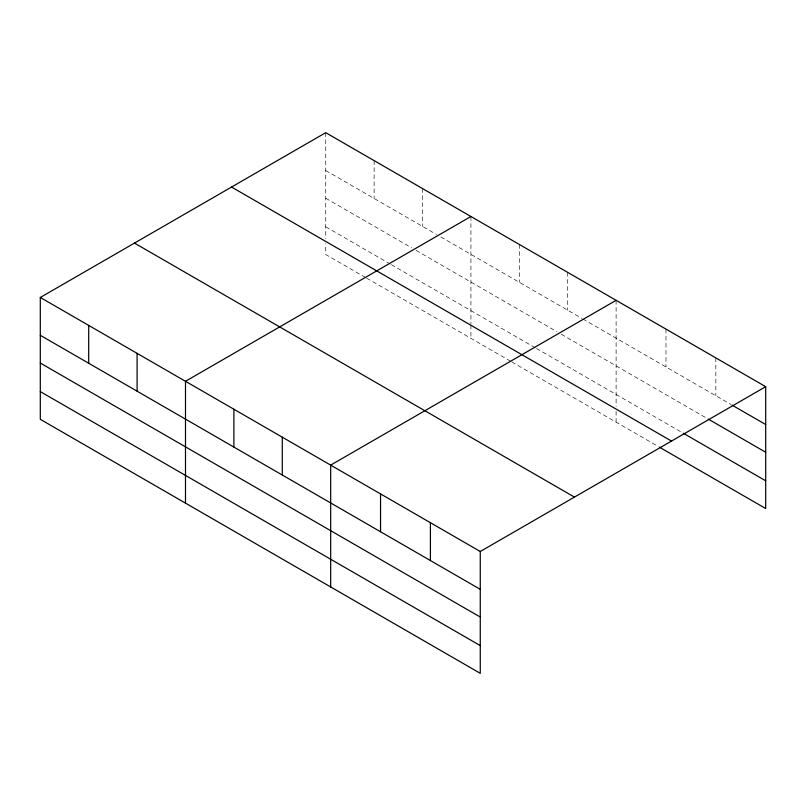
<?xml version="1.0" encoding="UTF-8"?>
<svg xmlns="http://www.w3.org/2000/svg" width="806" height="806" viewBox="0 0 806 806"><rect width="100%" height="100%" fill="white"/><g stroke="black" fill="none" stroke-linecap="round" stroke-linejoin="round"><path stroke-width="0.6" stroke-dasharray="4.03 3.02" d="M325.735 170.519L436.509 234.475M440.811 236.954L581.7 318.299M582.768 318.914L731.012 404.501M325.735 198.236L411.765 247.916M416.067 250.394L556.956 331.74M561.258 334.218L707.164 418.455M325.735 226.798L390.255 264.056M391.333 264.67L535.446 347.88M536.524 348.504L682.229 432.62M365.521 277.496L325.735 254.515L325.735 243.674M366.599 278.11L510.712 361.32M511.79 361.934L658.381 446.574M715.839 357.904L715.839 395.746M665.978 329.11L665.978 366.952M616.106 300.326L616.106 406.496M616.106 411.322L616.106 422.173M567.716 272.388L567.716 310.229M519.316 244.44L519.316 282.281M470.926 216.502L470.926 323.881M470.926 325.09L470.926 338.339M422.525 188.554L422.525 226.405M374.125 160.616L374.125 198.457M325.735 132.678L325.735 238.848"/><path stroke-width="1.21" d="M480.265 617.043L480.265 551.485L40.3 297.464L40.3 419.311L480.265 673.322L480.265 617.043L40.3 363.032M40.3 297.464L325.735 132.678L765.7 386.689L765.7 508.536L659.469 447.199M470.926 216.502L185.491 381.288L185.491 503.135M616.106 300.326L330.682 465.112L330.682 586.959M480.265 551.485L765.7 386.689M732.1 405.136L765.7 424.53M708.252 419.08L765.7 452.257M683.317 433.245L765.7 480.809M231.544 187.052L671.509 441.073M134.491 243.09L574.456 497.101M40.3 335.306L480.265 589.327M40.3 391.595L480.265 645.606M430.404 522.691L430.404 560.533M380.543 493.907L380.543 531.748M282.281 437.174L282.281 475.016M233.891 409.236L233.891 447.078M137.091 353.35L137.091 391.192M88.7 325.412L88.7 363.254"/></g></svg>
